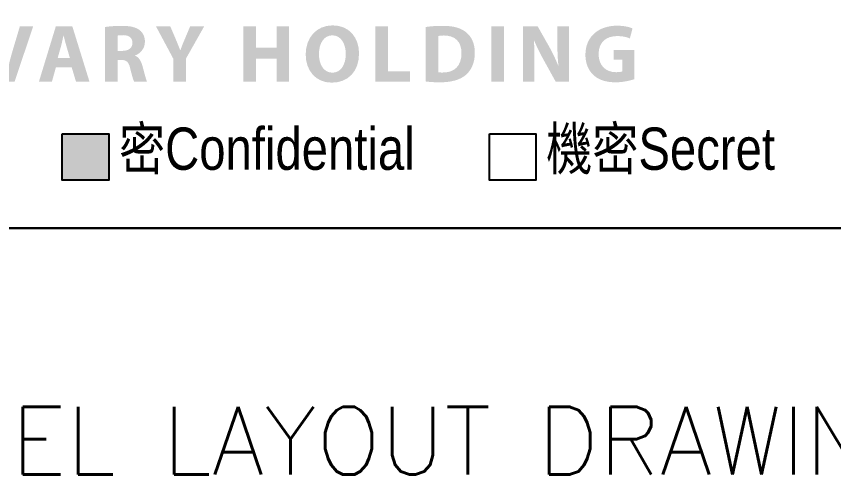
# Model space of a CAD drawing. Header units: millimetres. Extents: x 236 to 1271, y 167 to 899.
# Drawn here: x 1135.9 to 1199.7, y 248.9 to 284.7 of the extents above; entities that cross this region are included whole.
import ezdxf
from ezdxf.enums import TextEntityAlignment as Align

# ---------------------------------------------------------------- set-up
doc = ezdxf.new("R2010")
doc.units = ezdxf.units.MM
doc.header["$LTSCALE"] = 23.1
doc.layers.get('0').update_dxf_attribs({"linetype": 'CONTINUOUS'})
doc.layers.add('1', color=6, linetype='CONTINUOUS', lineweight=0)
doc.layers.add('備註', color=1, linetype='CONTINUOUS')
doc.styles.add('CHINESE', font='PMingLiU.ttf', dxfattribs={"width": 0.8})
doc.styles.add('SIMPLEX', font='simplex.shx')

# ---------------------------------------------------------------- blocks, each defined once
blk = doc.blocks.new('6')
at = {"layer": '1', "true_color": 0x000099}
h = blk.add_hatch(color=174, dxfattribs=at)
h.dxf.hatch_style = 2
edge = h.paths.add_edge_path()
edge.add_spline(control_points=[(20.64, -8.434), (20.64, -8.434), (19.54, -5), (19.54, -5), (19.54, -5), (20.391, -5), (20.391, -5), (20.391, -5), (20.808, -6.453), (20.808, -6.453), (20.925, -6.86), (21.032, -7.252), (21.114, -7.68), (21.114, -7.68), (21.129, -7.68), (21.129, -7.68), (21.216, -7.267), (21.323, -6.86), (21.44, -6.467), (21.44, -6.467), (21.878, -5), (21.878, -5), (21.878, -5), (22.703, -5), (22.703, -5), (22.703, -5), (21.546, -8.434), (21.546, -8.434), (21.546, -8.434), (20.64, -8.434), (20.64, -8.434)], knot_values=[0, 0, 0, 0, 1, 1, 1, 2, 2, 2, 3, 3, 3, 4, 4, 4, 5, 5, 5, 6, 6, 6, 7, 7, 7, 8, 8, 8, 9, 9, 9, 10, 10, 10, 10], degree=3, periodic=1)
h = blk.add_hatch(color=174, dxfattribs=at)
h.dxf.hatch_style = 2
h.paths.add_polyline_path([(24.103, -7.552), (23.858, -8.434), (23.054, -8.434), (24.103, -5), (25.121, -5), (26.185, -8.434), (25.351, -8.434), (25.086, -7.552)])
edge = h.paths.add_edge_path()
edge.add_spline(control_points=[(24.974, -6.972), (24.974, -6.972), (24.76, -6.244), (24.76, -6.244), (24.699, -6.04), (24.637, -5.786), (24.587, -5.581), (24.587, -5.581), (24.576, -5.581), (24.576, -5.581), (24.525, -5.786), (24.474, -6.045), (24.419, -6.244), (24.419, -6.244), (24.215, -6.972), (24.215, -6.972), (24.215, -6.972), (24.974, -6.972), (24.974, -6.972)], knot_values=[0, 0, 0, 0, 1, 1, 1, 2, 2, 2, 3, 3, 3, 4, 4, 4, 5, 5, 5, 6, 6, 6, 6], degree=3, periodic=1)
h = blk.add_hatch(color=174, dxfattribs=at)
h.dxf.hatch_style = 2
edge = h.paths.add_edge_path()
edge.add_spline(control_points=[(27.153, -5.047), (27.402, -5.007), (27.774, -4.975), (28.187, -4.975), (28.696, -4.975), (29.052, -5.052), (29.297, -5.246), (29.501, -5.409), (29.613, -5.648), (29.613, -5.964), (29.613, -6.401), (29.302, -6.703), (29.006, -6.809), (29.006, -6.809), (29.006, -6.824), (29.006, -6.824), (29.246, -6.921), (29.378, -7.15), (29.465, -7.467), (29.571, -7.853), (29.679, -8.3), (29.745, -8.434), (29.745, -8.434), (28.951, -8.434), (28.951, -8.434), (28.894, -8.337), (28.813, -8.057), (28.711, -7.634), (28.619, -7.206), (28.472, -7.089), (28.156, -7.084), (28.156, -7.084), (27.921, -7.084), (27.921, -7.084), (27.921, -7.084), (27.921, -8.434), (27.921, -8.434), (27.921, -8.434), (27.153, -8.434), (27.153, -8.434), (27.153, -8.434), (27.153, -5.047), (27.153, -5.047)], knot_values=[0, 0, 0, 0, 1, 1, 1, 2, 2, 2, 3, 3, 3, 4, 4, 4, 5, 5, 5, 6, 6, 6, 7, 7, 7, 8, 8, 8, 9, 9, 9, 10, 10, 10, 11, 11, 11, 12, 12, 12, 13, 13, 13, 14, 14, 14, 14], degree=3, periodic=1)
edge = h.paths.add_edge_path()
edge.add_spline(control_points=[(27.921, -6.523), (27.921, -6.523), (28.227, -6.523), (28.227, -6.523), (28.615, -6.523), (28.844, -6.33), (28.844, -6.03), (28.844, -5.714), (28.63, -5.556), (28.273, -5.551), (28.085, -5.551), (27.977, -5.566), (27.921, -5.577), (27.921, -5.577), (27.921, -6.523), (27.921, -6.523)], knot_values=[0, 0, 0, 0, 1, 1, 1, 2, 2, 2, 3, 3, 3, 4, 4, 4, 5, 5, 5, 5], degree=3, periodic=1)
h = blk.add_hatch(color=174, dxfattribs=at)
h.dxf.hatch_style = 2
edge = h.paths.add_edge_path()
edge.add_spline(control_points=[(31.38, -8.434), (31.38, -8.434), (31.38, -7.028), (31.38, -7.028), (31.38, -7.028), (30.295, -5), (30.295, -5), (30.295, -5), (31.18, -5), (31.18, -5), (31.18, -5), (31.532, -5.826), (31.532, -5.826), (31.639, -6.076), (31.71, -6.259), (31.797, -6.483), (31.797, -6.483), (31.807, -6.483), (31.807, -6.483), (31.883, -6.27), (31.964, -6.07), (32.067, -5.826), (32.067, -5.826), (32.414, -5), (32.414, -5), (32.414, -5), (33.284, -5), (33.284, -5), (33.284, -5), (32.154, -7.002), (32.154, -7.002), (32.154, -7.002), (32.154, -8.434), (32.154, -8.434), (32.154, -8.434), (31.38, -8.434), (31.38, -8.434)], knot_values=[0, 0, 0, 0, 1, 1, 1, 2, 2, 2, 3, 3, 3, 4, 4, 4, 5, 5, 5, 6, 6, 6, 7, 7, 7, 8, 8, 8, 9, 9, 9, 10, 10, 10, 11, 11, 11, 12, 12, 12, 12], degree=3, periodic=1)
h = blk.add_hatch(color=174, dxfattribs=at)
h.dxf.hatch_style = 2
h.paths.add_polyline_path([(36.481, -5), (36.481, -6.32), (37.76, -6.32), (37.76, -5), (38.534, -5), (38.534, -8.434), (37.76, -8.434), (37.76, -6.997), (36.481, -6.997), (36.481, -8.434), (35.702, -8.434), (35.702, -5)])
h = blk.add_hatch(color=174, dxfattribs=at)
h.dxf.hatch_style = 2
edge = h.paths.add_edge_path()
edge.add_spline(control_points=[(42.862, -6.681), (42.862, -7.807), (42.18, -8.49), (41.177, -8.49), (40.158, -8.49), (39.562, -7.721), (39.562, -6.743), (39.562, -5.714), (40.219, -4.945), (41.232, -4.945), (42.287, -4.945), (42.862, -5.734), (42.862, -6.681)], knot_values=[0, 0, 0, 0, 0.352778, 0.352778, 0.352778, 0.705556, 0.705556, 0.705556, 1.058334, 1.058334, 1.058334, 1.411112, 1.411112, 1.411112, 1.411112], degree=3, periodic=0)
edge.add_line((42.862, -6.681), (42.862, -6.681))
edge = h.paths.add_edge_path()
edge.add_spline(control_points=[(40.382, -6.728), (40.382, -7.4), (40.698, -7.873), (41.217, -7.873), (41.742, -7.873), (42.042, -7.374), (42.042, -6.707), (42.042, -6.091), (41.747, -5.561), (41.212, -5.561), (40.688, -5.561), (40.382, -6.06), (40.382, -6.728)], knot_values=[0, 0, 0, 0, 0.352778, 0.352778, 0.352778, 0.705556, 0.705556, 0.705556, 1.058334, 1.058334, 1.058334, 1.411112, 1.411112, 1.411112, 1.411112], degree=3, periodic=0)
edge.add_line((40.382, -6.728), (40.382, -6.728))
h = blk.add_hatch(color=174, dxfattribs=at)
h.dxf.hatch_style = 2
h.paths.add_polyline_path([(43.88, -5), (44.659, -5), (44.659, -7.782), (46.024, -7.782), (46.024, -8.434), (43.88, -8.434)])
h = blk.add_hatch(color=174, dxfattribs=at)
h.dxf.hatch_style = 2
edge = h.paths.add_edge_path()
edge.add_spline(control_points=[(46.991, -5.047), (47.277, -5), (47.649, -4.975), (48.041, -4.975), (48.692, -4.975), (49.115, -5.093), (49.446, -5.342), (49.803, -5.608), (50.027, -6.03), (50.027, -6.636), (50.027, -7.293), (49.787, -7.746), (49.456, -8.026), (49.094, -8.326), (48.545, -8.469), (47.873, -8.469), (47.47, -8.469), (47.185, -8.444), (46.991, -8.418), (46.991, -8.418), (46.991, -5.047), (46.991, -5.047)], knot_values=[0, 0, 0, 0, 1, 1, 1, 2, 2, 2, 3, 3, 3, 4, 4, 4, 5, 5, 5, 6, 6, 6, 7, 7, 7, 7], degree=3, periodic=1)
edge = h.paths.add_edge_path()
edge.add_spline(control_points=[(47.771, -7.848), (47.837, -7.863), (47.943, -7.863), (48.041, -7.863), (48.744, -7.868), (49.202, -7.481), (49.202, -6.662), (49.207, -5.949), (48.789, -5.571), (48.122, -5.571), (47.949, -5.571), (47.837, -5.587), (47.771, -5.602), (47.771, -5.602), (47.771, -7.848), (47.771, -7.848)], knot_values=[0, 0, 0, 0, 1, 1, 1, 2, 2, 2, 3, 3, 3, 4, 4, 4, 5, 5, 5, 5], degree=3, periodic=1)
h = blk.add_hatch(color=174, dxfattribs=at)
h.dxf.hatch_style = 2
h.paths.add_polyline_path([(51.823, -8.434), (51.044, -8.434), (51.044, -5), (51.823, -5)])
h = blk.add_hatch(color=174, dxfattribs=at)
h.dxf.hatch_style = 2
edge = h.paths.add_edge_path()
edge.add_spline(control_points=[(53.005, -8.434), (53.005, -8.434), (53.005, -5), (53.005, -5), (53.005, -5), (53.912, -5), (53.912, -5), (53.912, -5), (54.625, -6.259), (54.625, -6.259), (54.828, -6.62), (55.032, -7.049), (55.185, -7.436), (55.185, -7.436), (55.201, -7.436), (55.201, -7.436), (55.149, -6.982), (55.134, -6.519), (55.134, -6.004), (55.134, -6.004), (55.134, -5), (55.134, -5), (55.134, -5), (55.847, -5), (55.847, -5), (55.847, -5), (55.847, -8.434), (55.847, -8.434), (55.847, -8.434), (55.032, -8.434), (55.032, -8.434), (55.032, -8.434), (54.299, -7.109), (54.299, -7.109), (54.095, -6.743), (53.871, -6.3), (53.703, -5.898), (53.703, -5.898), (53.688, -5.902), (53.688, -5.902), (53.708, -6.356), (53.718, -6.84), (53.718, -7.4), (53.718, -7.4), (53.718, -8.434), (53.718, -8.434), (53.718, -8.434), (53.005, -8.434), (53.005, -8.434)], knot_values=[0, 0, 0, 0, 1, 1, 1, 2, 2, 2, 3, 3, 3, 4, 4, 4, 5, 5, 5, 6, 6, 6, 7, 7, 7, 8, 8, 8, 9, 9, 9, 10, 10, 10, 11, 11, 11, 12, 12, 12, 13, 13, 13, 14, 14, 14, 15, 15, 15, 16, 16, 16, 16], degree=3, periodic=1)
h = blk.add_hatch(color=174, dxfattribs=at)
h.dxf.hatch_style = 2
edge = h.paths.add_edge_path()
edge.add_spline(control_points=[(59.895, -8.275), (59.656, -8.357), (59.202, -8.469), (58.749, -8.469), (58.122, -8.469), (57.67, -8.312), (57.353, -8.006), (57.038, -7.711), (56.865, -7.262), (56.869, -6.758), (56.875, -5.618), (57.705, -4.966), (58.83, -4.966), (59.274, -4.966), (59.615, -5.052), (59.783, -5.134), (59.783, -5.134), (59.62, -5.755), (59.62, -5.755), (59.432, -5.673), (59.197, -5.608), (58.82, -5.608), (58.174, -5.608), (57.685, -5.974), (57.685, -6.717), (57.685, -7.425), (58.128, -7.843), (58.764, -7.843), (58.942, -7.843), (59.085, -7.823), (59.146, -7.792), (59.146, -7.792), (59.146, -7.074), (59.146, -7.074), (59.146, -7.074), (58.617, -7.074), (58.617, -7.074), (58.617, -7.074), (58.617, -6.467), (58.617, -6.467), (58.617, -6.467), (59.895, -6.467), (59.895, -6.467), (59.895, -6.467), (59.895, -8.275), (59.895, -8.275)], knot_values=[0, 0, 0, 0, 1, 1, 1, 2, 2, 2, 3, 3, 3, 4, 4, 4, 5, 5, 5, 6, 6, 6, 7, 7, 7, 8, 8, 8, 9, 9, 9, 10, 10, 10, 11, 11, 11, 12, 12, 12, 13, 13, 13, 14, 14, 14, 15, 15, 15, 15], degree=3, periodic=1)

msp = doc.modelspace()

# ---------------------------------------------------------------- hatches: boundary and pattern name
msp.add_hatch(color=1).paths.add_polyline_path([(1139.49608, 275.48621), (1143.12782, 275.48621), (1143.12782, 271.85744), (1139.49608, 271.85744)])

# ---------------------------------------------------------------- linework, layer by layer
at = {"lineweight": 0}
msp.add_line((1239.08258, 268.10793), (956.50053, 268.10793), dxfattribs=at)
msp.add_line((1080.13018, 268.10793), (1239.08258, 268.10793))
msp.add_lwpolyline([(956.50053, 303.43069), (1239.08258, 303.43069), (1239.08258, 268.10793), (956.50053, 268.10793)], close=True)
at = {"color": 1}
for points in [[(1139.49608, 275.48621), (1143.12782, 275.48621), (1143.12782, 271.85744), (1139.49608, 271.85744)], [(1172.83908, 275.48621), (1176.47082, 275.48621), (1176.47082, 271.85744), (1172.83908, 271.85744)]]:
    msp.add_lwpolyline(points, close=True, dxfattribs=at)

# ---------------------------------------------------------------- block references
at = {"layer": '備註', "xscale": 1.26152817130071, "yscale": 1.26152817130071, "zscale": 1.26152817130071}
msp.add_blockref('6', (1108.59642, 290.1856), dxfattribs=at)

# ---------------------------------------------------------------- texts
at = {"lineweight": 0, "style": 'SIMPLEX'}
msp.add_text('PANEL LAYOUT DRAWING', height=5.2984134, dxfattribs=at).set_placement((1164.46241, 251.51594), align=Align.MIDDLE)
at = {"char_height": 3.30092, "width": 36.2097548, "attachment_point": 1, "style": 'CHINESE'}
for s, insert in [('{\\fPMingLiU|b0|i0|c136|p18;\\C1;密\\fArial|b0|i0|c0|p34;Confidential}', (1143.92917, 275.97004)), ('{\\fPMingLiU|b0|i0|c136|p18;\\C1;機密\\fArial|b0|i0|c0|p34;Secret}', (1177.27218, 275.97004))]:
    msp.add_mtext(s, dxfattribs=dict(at, insert=insert))

doc.saveas('drawing.dxf')
